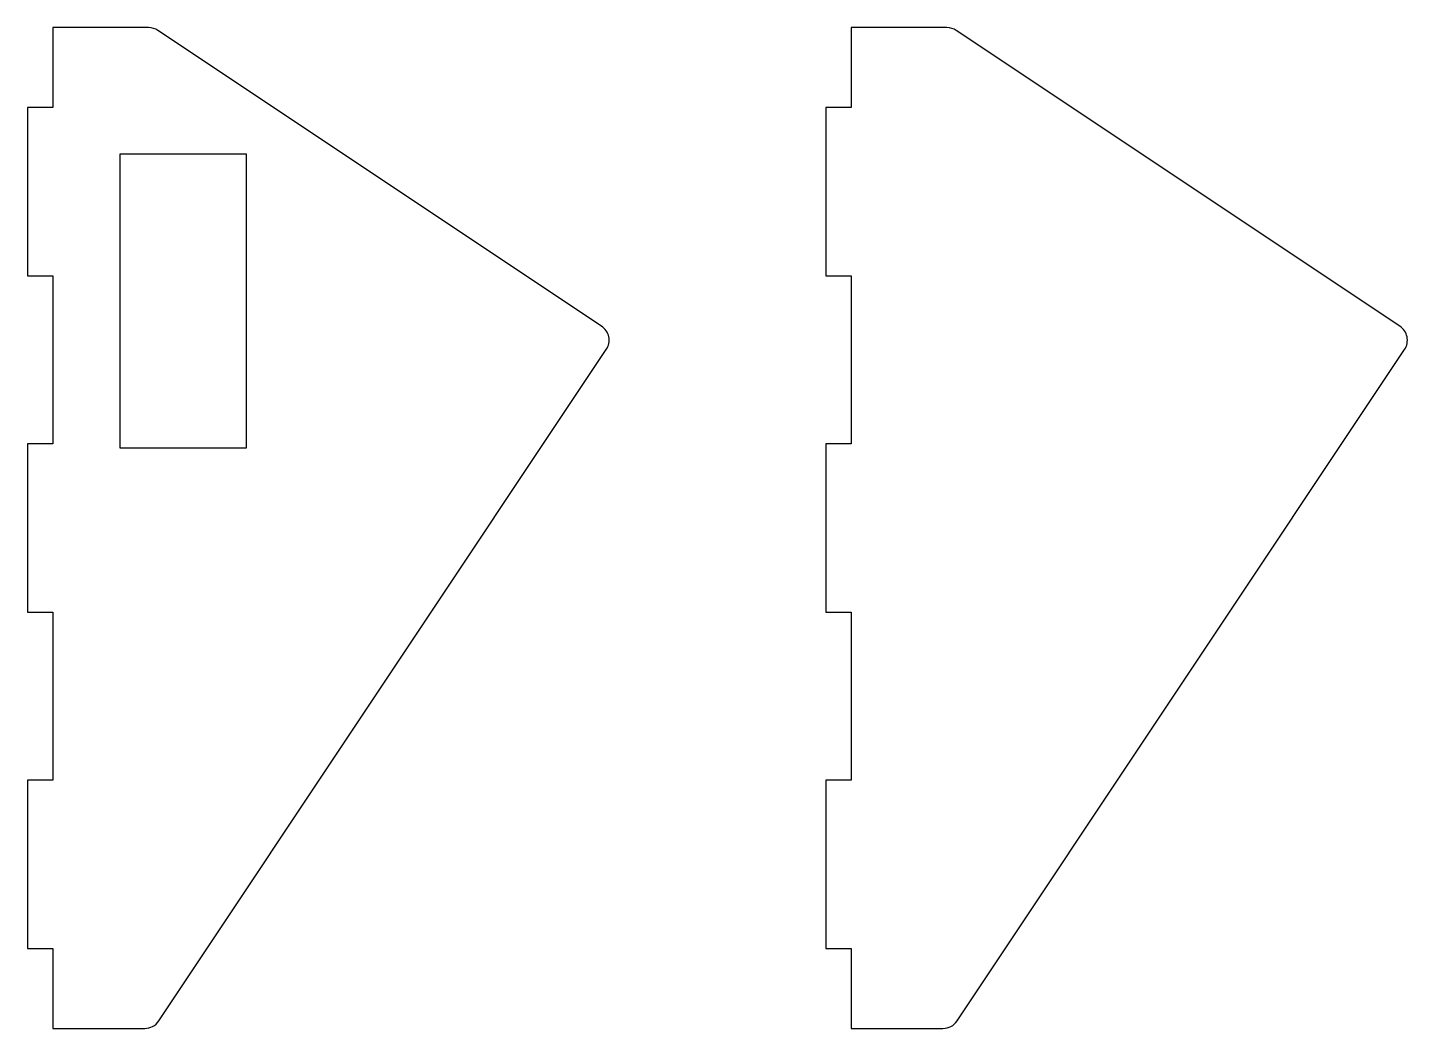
# Model space of a CAD drawing. Header units: inches. Extents: x 0 to 164, y 0 to 119.
import ezdxf

# ---------------------------------------------------------------- set-up
doc = ezdxf.new("R2010")
doc.units = ezdxf.units.IN
doc.header["$MEASUREMENT"] = 0

msp = doc.modelspace()

# ---------------------------------------------------------------- linework, layer by layer
for points in [[(3, 119), (3, 109.5), (0, 109.5), (0, 89.5), (3, 89.5), (3, 69.5), (0, 69.5), (0, 49.5), (3, 49.5), (3, 29.5), (0, 29.5), (0, 9.5), (3, 9.5), (3, 0), (13.93, 0, 0.250765), (15.59, 0.89), (68.81, 80.72, 0.414214), (68.26, 83.49), (15.5, 118.66, 0.148069), (14.39, 119), (3, 119)], [(97.92, 119), (97.92, 109.5), (94.92, 109.5), (94.92, 89.5), (97.92, 89.5), (97.92, 69.5), (94.92, 69.5), (94.92, 49.5), (97.92, 49.5), (97.92, 29.5), (94.92, 29.5), (94.92, 9.5), (97.92, 9.5), (97.92, 0), (108.85, 0, 0.250765), (110.52, 0.89), (163.74, 80.72, 0.414214), (163.18, 83.49), (110.43, 118.66, 0.148069), (109.32, 119), (97.92, 119)]]:
    msp.add_lwpolyline(points, format="xyb")
msp.add_lwpolyline([(11, 104), (26, 104), (26, 69), (11, 69)], close=True)

doc.saveas('drawing.dxf')
